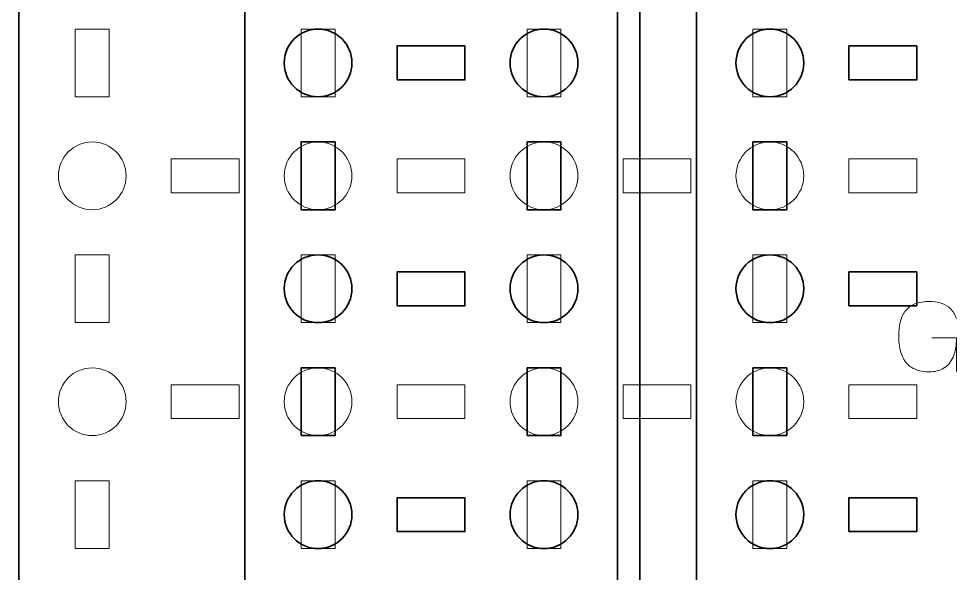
# Model space of a CAD drawing. Header units: centimetres. Extents: x -40 to 171, y -20 to 141.
# Drawn here: x -1.15 to 7.18, y 63.63 to 68.54 of the extents above; entities that cross this region are included whole.
import ezdxf

# ---------------------------------------------------------------- set-up
doc = ezdxf.new("R2010")
doc.units = ezdxf.units.CM
doc.header["$MEASUREMENT"] = 0
doc.layers.add('Layer 1', color=7, linetype='Continuous')

msp = doc.modelspace()

# ---------------------------------------------------------------- linework, layer by layer
at = {"layer": 'Layer 1', "color": 250, "lineweight": 35}
for points, knots in [([(17.65, 54.5), (17.65, 54.5), (-0.65, 54.5), (-0.65, 54.5), (-0.65, 54.5), (-0.92609, 54.5), (-1.15, 54.72391), (-1.15, 55), (-1.15, 55), (-1.15, 55), (-1.15, 81.3), (-1.15, 81.3), (-1.15, 81.3), (-1.15, 81.57609), (-0.92609, 81.8), (-0.65, 81.8), (-0.65, 81.8), (-0.65, 81.8), (17.65, 81.8), (17.65, 81.8), (17.65, 81.8), (17.92609, 81.8), (18.15, 81.57609), (18.15, 81.3), (18.15, 81.3), (18.15, 81.3), (18.15, 55), (18.15, 55), (18.15, 55), (18.15, 54.72391), (17.92609, 54.5), (17.65, 54.5)], [0, 0, 0, 0, 0.125, 0.125, 0.125, 0.125, 0.25, 0.25, 0.25, 0.25, 0.375, 0.375, 0.375, 0.375, 0.5, 0.5, 0.5, 0.5, 0.625, 0.625, 0.625, 0.625, 0.75, 0.75, 0.75, 0.75, 0.875, 0.875, 0.875, 0.875, 1, 1, 1, 1]), ([(3.65, 57.5), (3.65, 57.5), (1.35, 57.5), (1.35, 57.5), (1.35, 57.5), (1.07391, 57.5), (0.85, 57.72391), (0.85, 58), (0.85, 58), (0.85, 58), (0.85, 72.3), (0.85, 72.3), (0.85, 72.3), (0.85, 72.57609), (1.07391, 72.8), (1.35, 72.8), (1.35, 72.8), (1.35, 72.8), (3.65, 72.8), (3.65, 72.8), (3.65, 72.8), (3.92609, 72.8), (4.15, 72.57609), (4.15, 72.3), (4.15, 72.3), (4.15, 72.3), (4.15, 58), (4.15, 58), (4.15, 58), (4.15, 57.72391), (3.92609, 57.5), (3.65, 57.5)], [0, 0, 0, 0, 0.125, 0.125, 0.125, 0.125, 0.25, 0.25, 0.25, 0.25, 0.375, 0.375, 0.375, 0.375, 0.5, 0.5, 0.5, 0.5, 0.625, 0.625, 0.625, 0.625, 0.75, 0.75, 0.75, 0.75, 0.875, 0.875, 0.875, 0.875, 1, 1, 1, 1]), ([(11.65, 57.5), (11.65, 57.5), (5.35, 57.5), (5.35, 57.5), (5.35, 57.5), (5.07391, 57.5), (4.85, 57.72391), (4.85, 58), (4.85, 58), (4.85, 58), (4.85, 72.3), (4.85, 72.3), (4.85, 72.3), (4.85, 72.57609), (5.07391, 72.8), (5.35, 72.8), (5.35, 72.8), (5.35, 72.8), (11.65, 72.8), (11.65, 72.8), (11.65, 72.8), (11.92609, 72.8), (12.15, 72.57609), (12.15, 72.3), (12.15, 72.3), (12.15, 72.3), (12.15, 58), (12.15, 58), (12.15, 58), (12.15, 57.72391), (11.92609, 57.5), (11.65, 57.5)], [0, 0, 0, 0, 0.125, 0.125, 0.125, 0.125, 0.25, 0.25, 0.25, 0.25, 0.375, 0.375, 0.375, 0.375, 0.5, 0.5, 0.5, 0.5, 0.625, 0.625, 0.625, 0.625, 0.75, 0.75, 0.75, 0.75, 0.875, 0.875, 0.875, 0.875, 1, 1, 1, 1]), ([(1.2, 68.15), (1.2, 68.31566), (1.33434, 68.45), (1.5, 68.45), (1.5, 68.45), (1.66566, 68.45), (1.8, 68.31566), (1.8, 68.15), (1.8, 68.15), (1.8, 67.98434), (1.66566, 67.85), (1.5, 67.85), (1.5, 67.85), (1.33434, 67.85), (1.2, 67.98434), (1.2, 68.15)], [0, 0, 0, 0, 0.25, 0.25, 0.25, 0.25, 0.5, 0.5, 0.5, 0.5, 0.75, 0.75, 0.75, 0.75, 1, 1, 1, 1]), ([(3.2, 68.15), (3.2, 68.31566), (3.33434, 68.45), (3.5, 68.45), (3.5, 68.45), (3.66566, 68.45), (3.8, 68.31566), (3.8, 68.15), (3.8, 68.15), (3.8, 67.98434), (3.66566, 67.85), (3.5, 67.85), (3.5, 67.85), (3.33434, 67.85), (3.2, 67.98434), (3.2, 68.15)], [0, 0, 0, 0, 0.25, 0.25, 0.25, 0.25, 0.5, 0.5, 0.5, 0.5, 0.75, 0.75, 0.75, 0.75, 1, 1, 1, 1]), ([(5.2, 68.15), (5.2, 68.31566), (5.33434, 68.45), (5.5, 68.45), (5.5, 68.45), (5.66566, 68.45), (5.8, 68.31566), (5.8, 68.15), (5.8, 68.15), (5.8, 67.98434), (5.66566, 67.85), (5.5, 67.85), (5.5, 67.85), (5.33434, 67.85), (5.2, 67.98434), (5.2, 68.15)], [0, 0, 0, 0, 0.25, 0.25, 0.25, 0.25, 0.5, 0.5, 0.5, 0.5, 0.75, 0.75, 0.75, 0.75, 1, 1, 1, 1]), ([(2.2, 68), (2.2, 68), (2.2, 68.3), (2.2, 68.3), (2.2, 68.3), (2.2, 68.3), (2.8, 68.3), (2.8, 68.3), (2.8, 68.3), (2.8, 68.3), (2.8, 68), (2.8, 68), (2.8, 68), (2.8, 68), (2.2, 68), (2.2, 68)], [0, 0, 0, 0, 0.25, 0.25, 0.25, 0.25, 0.5, 0.5, 0.5, 0.5, 0.75, 0.75, 0.75, 0.75, 1, 1, 1, 1]), ([(6.2, 68), (6.2, 68), (6.2, 68.3), (6.2, 68.3), (6.2, 68.3), (6.2, 68.3), (6.8, 68.3), (6.8, 68.3), (6.8, 68.3), (6.8, 68.3), (6.8, 68), (6.8, 68), (6.8, 68), (6.8, 68), (6.2, 68), (6.2, 68)], [0, 0, 0, 0, 0.25, 0.25, 0.25, 0.25, 0.5, 0.5, 0.5, 0.5, 0.75, 0.75, 0.75, 0.75, 1, 1, 1, 1]), ([(1.35, 66.85), (1.35, 66.85), (1.35, 67.45), (1.35, 67.45), (1.35, 67.45), (1.35, 67.45), (1.65, 67.45), (1.65, 67.45), (1.65, 67.45), (1.65, 67.45), (1.65, 66.85), (1.65, 66.85), (1.65, 66.85), (1.65, 66.85), (1.35, 66.85), (1.35, 66.85)], [0, 0, 0, 0, 0.25, 0.25, 0.25, 0.25, 0.5, 0.5, 0.5, 0.5, 0.75, 0.75, 0.75, 0.75, 1, 1, 1, 1]), ([(3.35, 66.85), (3.35, 66.85), (3.35, 67.45), (3.35, 67.45), (3.35, 67.45), (3.35, 67.45), (3.65, 67.45), (3.65, 67.45), (3.65, 67.45), (3.65, 67.45), (3.65, 66.85), (3.65, 66.85), (3.65, 66.85), (3.65, 66.85), (3.35, 66.85), (3.35, 66.85)], [0, 0, 0, 0, 0.25, 0.25, 0.25, 0.25, 0.5, 0.5, 0.5, 0.5, 0.75, 0.75, 0.75, 0.75, 1, 1, 1, 1]), ([(5.35, 66.85), (5.35, 66.85), (5.35, 67.45), (5.35, 67.45), (5.35, 67.45), (5.35, 67.45), (5.65, 67.45), (5.65, 67.45), (5.65, 67.45), (5.65, 67.45), (5.65, 66.85), (5.65, 66.85), (5.65, 66.85), (5.65, 66.85), (5.35, 66.85), (5.35, 66.85)], [0, 0, 0, 0, 0.25, 0.25, 0.25, 0.25, 0.5, 0.5, 0.5, 0.5, 0.75, 0.75, 0.75, 0.75, 1, 1, 1, 1]), ([(1.2, 66.15), (1.2, 66.31566), (1.33434, 66.45), (1.5, 66.45), (1.5, 66.45), (1.66566, 66.45), (1.8, 66.31566), (1.8, 66.15), (1.8, 66.15), (1.8, 65.98434), (1.66566, 65.85), (1.5, 65.85), (1.5, 65.85), (1.33434, 65.85), (1.2, 65.98434), (1.2, 66.15)], [0, 0, 0, 0, 0.25, 0.25, 0.25, 0.25, 0.5, 0.5, 0.5, 0.5, 0.75, 0.75, 0.75, 0.75, 1, 1, 1, 1]), ([(3.2, 66.15), (3.2, 66.31566), (3.33434, 66.45), (3.5, 66.45), (3.5, 66.45), (3.66566, 66.45), (3.8, 66.31566), (3.8, 66.15), (3.8, 66.15), (3.8, 65.98434), (3.66566, 65.85), (3.5, 65.85), (3.5, 65.85), (3.33434, 65.85), (3.2, 65.98434), (3.2, 66.15)], [0, 0, 0, 0, 0.25, 0.25, 0.25, 0.25, 0.5, 0.5, 0.5, 0.5, 0.75, 0.75, 0.75, 0.75, 1, 1, 1, 1]), ([(5.2, 66.15), (5.2, 66.31566), (5.33434, 66.45), (5.5, 66.45), (5.5, 66.45), (5.66566, 66.45), (5.8, 66.31566), (5.8, 66.15), (5.8, 66.15), (5.8, 65.98434), (5.66566, 65.85), (5.5, 65.85), (5.5, 65.85), (5.33434, 65.85), (5.2, 65.98434), (5.2, 66.15)], [0, 0, 0, 0, 0.25, 0.25, 0.25, 0.25, 0.5, 0.5, 0.5, 0.5, 0.75, 0.75, 0.75, 0.75, 1, 1, 1, 1]), ([(2.2, 66), (2.2, 66), (2.2, 66.3), (2.2, 66.3), (2.2, 66.3), (2.2, 66.3), (2.8, 66.3), (2.8, 66.3), (2.8, 66.3), (2.8, 66.3), (2.8, 66), (2.8, 66), (2.8, 66), (2.8, 66), (2.2, 66), (2.2, 66)], [0, 0, 0, 0, 0.25, 0.25, 0.25, 0.25, 0.5, 0.5, 0.5, 0.5, 0.75, 0.75, 0.75, 0.75, 1, 1, 1, 1]), ([(6.2, 66), (6.2, 66), (6.2, 66.3), (6.2, 66.3), (6.2, 66.3), (6.2, 66.3), (6.8, 66.3), (6.8, 66.3), (6.8, 66.3), (6.8, 66.3), (6.8, 66), (6.8, 66), (6.8, 66), (6.8, 66), (6.2, 66), (6.2, 66)], [0, 0, 0, 0, 0.25, 0.25, 0.25, 0.25, 0.5, 0.5, 0.5, 0.5, 0.75, 0.75, 0.75, 0.75, 1, 1, 1, 1]), ([(1.35, 64.85), (1.35, 64.85), (1.35, 65.45), (1.35, 65.45), (1.35, 65.45), (1.35, 65.45), (1.65, 65.45), (1.65, 65.45), (1.65, 65.45), (1.65, 65.45), (1.65, 64.85), (1.65, 64.85), (1.65, 64.85), (1.65, 64.85), (1.35, 64.85), (1.35, 64.85)], [0, 0, 0, 0, 0.25, 0.25, 0.25, 0.25, 0.5, 0.5, 0.5, 0.5, 0.75, 0.75, 0.75, 0.75, 1, 1, 1, 1]), ([(3.35, 64.85), (3.35, 64.85), (3.35, 65.45), (3.35, 65.45), (3.35, 65.45), (3.35, 65.45), (3.65, 65.45), (3.65, 65.45), (3.65, 65.45), (3.65, 65.45), (3.65, 64.85), (3.65, 64.85), (3.65, 64.85), (3.65, 64.85), (3.35, 64.85), (3.35, 64.85)], [0, 0, 0, 0, 0.25, 0.25, 0.25, 0.25, 0.5, 0.5, 0.5, 0.5, 0.75, 0.75, 0.75, 0.75, 1, 1, 1, 1]), ([(5.35, 64.85), (5.35, 64.85), (5.35, 65.45), (5.35, 65.45), (5.35, 65.45), (5.35, 65.45), (5.65, 65.45), (5.65, 65.45), (5.65, 65.45), (5.65, 65.45), (5.65, 64.85), (5.65, 64.85), (5.65, 64.85), (5.65, 64.85), (5.35, 64.85), (5.35, 64.85)], [0, 0, 0, 0, 0.25, 0.25, 0.25, 0.25, 0.5, 0.5, 0.5, 0.5, 0.75, 0.75, 0.75, 0.75, 1, 1, 1, 1]), ([(1.2, 64.15), (1.2, 64.31566), (1.33434, 64.45), (1.5, 64.45), (1.5, 64.45), (1.66566, 64.45), (1.8, 64.31566), (1.8, 64.15), (1.8, 64.15), (1.8, 63.98434), (1.66566, 63.85), (1.5, 63.85), (1.5, 63.85), (1.33434, 63.85), (1.2, 63.98434), (1.2, 64.15)], [0, 0, 0, 0, 0.25, 0.25, 0.25, 0.25, 0.5, 0.5, 0.5, 0.5, 0.75, 0.75, 0.75, 0.75, 1, 1, 1, 1]), ([(3.2, 64.15), (3.2, 64.31566), (3.33434, 64.45), (3.5, 64.45), (3.5, 64.45), (3.66566, 64.45), (3.8, 64.31566), (3.8, 64.15), (3.8, 64.15), (3.8, 63.98434), (3.66566, 63.85), (3.5, 63.85), (3.5, 63.85), (3.33434, 63.85), (3.2, 63.98434), (3.2, 64.15)], [0, 0, 0, 0, 0.25, 0.25, 0.25, 0.25, 0.5, 0.5, 0.5, 0.5, 0.75, 0.75, 0.75, 0.75, 1, 1, 1, 1]), ([(5.2, 64.15), (5.2, 64.31566), (5.33434, 64.45), (5.5, 64.45), (5.5, 64.45), (5.66566, 64.45), (5.8, 64.31566), (5.8, 64.15), (5.8, 64.15), (5.8, 63.98434), (5.66566, 63.85), (5.5, 63.85), (5.5, 63.85), (5.33434, 63.85), (5.2, 63.98434), (5.2, 64.15)], [0, 0, 0, 0, 0.25, 0.25, 0.25, 0.25, 0.5, 0.5, 0.5, 0.5, 0.75, 0.75, 0.75, 0.75, 1, 1, 1, 1]), ([(2.2, 64), (2.2, 64), (2.2, 64.3), (2.2, 64.3), (2.2, 64.3), (2.2, 64.3), (2.8, 64.3), (2.8, 64.3), (2.8, 64.3), (2.8, 64.3), (2.8, 64), (2.8, 64), (2.8, 64), (2.8, 64), (2.2, 64), (2.2, 64)], [0, 0, 0, 0, 0.25, 0.25, 0.25, 0.25, 0.5, 0.5, 0.5, 0.5, 0.75, 0.75, 0.75, 0.75, 1, 1, 1, 1]), ([(6.2, 64), (6.2, 64), (6.2, 64.3), (6.2, 64.3), (6.2, 64.3), (6.2, 64.3), (6.8, 64.3), (6.8, 64.3), (6.8, 64.3), (6.8, 64.3), (6.8, 64), (6.8, 64), (6.8, 64), (6.8, 64), (6.2, 64), (6.2, 64)], [0, 0, 0, 0, 0.25, 0.25, 0.25, 0.25, 0.5, 0.5, 0.5, 0.5, 0.75, 0.75, 0.75, 0.75, 1, 1, 1, 1])]:
    msp.add_open_spline(points, degree=3, knots=knots, dxfattribs=at)
at = {"layer": 'Layer 1', "color": 142, "lineweight": 35}
msp.add_open_spline([(4.35, 57.65), (4.35, 57.65), (4.35, 72.65), (4.35, 72.65), (4.35, 72.65), (4.35, 72.65), (12.65, 72.65), (12.65, 72.65), (12.65, 72.65), (12.65, 72.65), (12.65, 57.65), (12.65, 57.65), (12.65, 57.65), (12.65, 57.65), (4.35, 57.65), (4.35, 57.65)], degree=3, knots=[0, 0, 0, 0, 0.25, 0.25, 0.25, 0.25, 0.5, 0.5, 0.5, 0.5, 0.75, 0.75, 0.75, 0.75, 1, 1, 1, 1], dxfattribs=at)
at = {"layer": 'Layer 1', "color": 250, "lineweight": 20}
for points in [[(-0.65, 67.85), (-0.65, 67.85), (-0.65, 68.45), (-0.65, 68.45), (-0.65, 68.45), (-0.65, 68.45), (-0.35, 68.45), (-0.35, 68.45), (-0.35, 68.45), (-0.35, 68.45), (-0.35, 67.85), (-0.35, 67.85), (-0.35, 67.85), (-0.35, 67.85), (-0.65, 67.85), (-0.65, 67.85)], [(1.35, 67.85), (1.35, 67.85), (1.35, 68.45), (1.35, 68.45), (1.35, 68.45), (1.35, 68.45), (1.65, 68.45), (1.65, 68.45), (1.65, 68.45), (1.65, 68.45), (1.65, 67.85), (1.65, 67.85), (1.65, 67.85), (1.65, 67.85), (1.35, 67.85), (1.35, 67.85)], [(3.35, 67.85), (3.35, 67.85), (3.35, 68.45), (3.35, 68.45), (3.35, 68.45), (3.35, 68.45), (3.65, 68.45), (3.65, 68.45), (3.65, 68.45), (3.65, 68.45), (3.65, 67.85), (3.65, 67.85), (3.65, 67.85), (3.65, 67.85), (3.35, 67.85), (3.35, 67.85)], [(5.35, 67.85), (5.35, 67.85), (5.35, 68.45), (5.35, 68.45), (5.35, 68.45), (5.35, 68.45), (5.65, 68.45), (5.65, 68.45), (5.65, 68.45), (5.65, 68.45), (5.65, 67.85), (5.65, 67.85), (5.65, 67.85), (5.65, 67.85), (5.35, 67.85), (5.35, 67.85)], [(-0.8, 67.15), (-0.8, 67.31566), (-0.66566, 67.45), (-0.5, 67.45), (-0.5, 67.45), (-0.33434, 67.45), (-0.2, 67.31566), (-0.2, 67.15), (-0.2, 67.15), (-0.2, 66.98434), (-0.33434, 66.85), (-0.5, 66.85), (-0.5, 66.85), (-0.66566, 66.85), (-0.8, 66.98434), (-0.8, 67.15)], [(1.2, 67.15), (1.2, 67.31566), (1.33434, 67.45), (1.5, 67.45), (1.5, 67.45), (1.66566, 67.45), (1.8, 67.31566), (1.8, 67.15), (1.8, 67.15), (1.8, 66.98434), (1.66566, 66.85), (1.5, 66.85), (1.5, 66.85), (1.33434, 66.85), (1.2, 66.98434), (1.2, 67.15)], [(3.2, 67.15), (3.2, 67.31566), (3.33434, 67.45), (3.5, 67.45), (3.5, 67.45), (3.66566, 67.45), (3.8, 67.31566), (3.8, 67.15), (3.8, 67.15), (3.8, 66.98434), (3.66566, 66.85), (3.5, 66.85), (3.5, 66.85), (3.33434, 66.85), (3.2, 66.98434), (3.2, 67.15)], [(5.2, 67.15), (5.2, 67.31566), (5.33434, 67.45), (5.5, 67.45), (5.5, 67.45), (5.66566, 67.45), (5.8, 67.31566), (5.8, 67.15), (5.8, 67.15), (5.8, 66.98434), (5.66566, 66.85), (5.5, 66.85), (5.5, 66.85), (5.33434, 66.85), (5.2, 66.98434), (5.2, 67.15)], [(0.2, 67), (0.2, 67), (0.2, 67.3), (0.2, 67.3), (0.2, 67.3), (0.2, 67.3), (0.8, 67.3), (0.8, 67.3), (0.8, 67.3), (0.8, 67.3), (0.8, 67), (0.8, 67), (0.8, 67), (0.8, 67), (0.2, 67), (0.2, 67)], [(2.2, 67), (2.2, 67), (2.2, 67.3), (2.2, 67.3), (2.2, 67.3), (2.2, 67.3), (2.8, 67.3), (2.8, 67.3), (2.8, 67.3), (2.8, 67.3), (2.8, 67), (2.8, 67), (2.8, 67), (2.8, 67), (2.2, 67), (2.2, 67)], [(4.2, 67), (4.2, 67), (4.2, 67.3), (4.2, 67.3), (4.2, 67.3), (4.2, 67.3), (4.8, 67.3), (4.8, 67.3), (4.8, 67.3), (4.8, 67.3), (4.8, 67), (4.8, 67), (4.8, 67), (4.8, 67), (4.2, 67), (4.2, 67)], [(6.2, 67), (6.2, 67), (6.2, 67.3), (6.2, 67.3), (6.2, 67.3), (6.2, 67.3), (6.8, 67.3), (6.8, 67.3), (6.8, 67.3), (6.8, 67.3), (6.8, 67), (6.8, 67), (6.8, 67), (6.8, 67), (6.2, 67), (6.2, 67)], [(-0.65, 65.85), (-0.65, 65.85), (-0.65, 66.45), (-0.65, 66.45), (-0.65, 66.45), (-0.65, 66.45), (-0.35, 66.45), (-0.35, 66.45), (-0.35, 66.45), (-0.35, 66.45), (-0.35, 65.85), (-0.35, 65.85), (-0.35, 65.85), (-0.35, 65.85), (-0.65, 65.85), (-0.65, 65.85)], [(1.35, 65.85), (1.35, 65.85), (1.35, 66.45), (1.35, 66.45), (1.35, 66.45), (1.35, 66.45), (1.65, 66.45), (1.65, 66.45), (1.65, 66.45), (1.65, 66.45), (1.65, 65.85), (1.65, 65.85), (1.65, 65.85), (1.65, 65.85), (1.35, 65.85), (1.35, 65.85)], [(3.35, 65.85), (3.35, 65.85), (3.35, 66.45), (3.35, 66.45), (3.35, 66.45), (3.35, 66.45), (3.65, 66.45), (3.65, 66.45), (3.65, 66.45), (3.65, 66.45), (3.65, 65.85), (3.65, 65.85), (3.65, 65.85), (3.65, 65.85), (3.35, 65.85), (3.35, 65.85)], [(5.35, 65.85), (5.35, 65.85), (5.35, 66.45), (5.35, 66.45), (5.35, 66.45), (5.35, 66.45), (5.65, 66.45), (5.65, 66.45), (5.65, 66.45), (5.65, 66.45), (5.65, 65.85), (5.65, 65.85), (5.65, 65.85), (5.65, 65.85), (5.35, 65.85), (5.35, 65.85)], [(-0.8, 65.15), (-0.8, 65.31566), (-0.66566, 65.45), (-0.5, 65.45), (-0.5, 65.45), (-0.33434, 65.45), (-0.2, 65.31566), (-0.2, 65.15), (-0.2, 65.15), (-0.2, 64.98434), (-0.33434, 64.85), (-0.5, 64.85), (-0.5, 64.85), (-0.66566, 64.85), (-0.8, 64.98434), (-0.8, 65.15)], [(1.2, 65.15), (1.2, 65.31566), (1.33434, 65.45), (1.5, 65.45), (1.5, 65.45), (1.66566, 65.45), (1.8, 65.31566), (1.8, 65.15), (1.8, 65.15), (1.8, 64.98434), (1.66566, 64.85), (1.5, 64.85), (1.5, 64.85), (1.33434, 64.85), (1.2, 64.98434), (1.2, 65.15)], [(3.2, 65.15), (3.2, 65.31566), (3.33434, 65.45), (3.5, 65.45), (3.5, 65.45), (3.66566, 65.45), (3.8, 65.31566), (3.8, 65.15), (3.8, 65.15), (3.8, 64.98434), (3.66566, 64.85), (3.5, 64.85), (3.5, 64.85), (3.33434, 64.85), (3.2, 64.98434), (3.2, 65.15)], [(5.2, 65.15), (5.2, 65.31566), (5.33434, 65.45), (5.5, 65.45), (5.5, 65.45), (5.66566, 65.45), (5.8, 65.31566), (5.8, 65.15), (5.8, 65.15), (5.8, 64.98434), (5.66566, 64.85), (5.5, 64.85), (5.5, 64.85), (5.33434, 64.85), (5.2, 64.98434), (5.2, 65.15)], [(0.2, 65), (0.2, 65), (0.2, 65.3), (0.2, 65.3), (0.2, 65.3), (0.2, 65.3), (0.8, 65.3), (0.8, 65.3), (0.8, 65.3), (0.8, 65.3), (0.8, 65), (0.8, 65), (0.8, 65), (0.8, 65), (0.2, 65), (0.2, 65)], [(2.2, 65), (2.2, 65), (2.2, 65.3), (2.2, 65.3), (2.2, 65.3), (2.2, 65.3), (2.8, 65.3), (2.8, 65.3), (2.8, 65.3), (2.8, 65.3), (2.8, 65), (2.8, 65), (2.8, 65), (2.8, 65), (2.2, 65), (2.2, 65)], [(4.2, 65), (4.2, 65), (4.2, 65.3), (4.2, 65.3), (4.2, 65.3), (4.2, 65.3), (4.8, 65.3), (4.8, 65.3), (4.8, 65.3), (4.8, 65.3), (4.8, 65), (4.8, 65), (4.8, 65), (4.8, 65), (4.2, 65), (4.2, 65)], [(6.2, 65), (6.2, 65), (6.2, 65.3), (6.2, 65.3), (6.2, 65.3), (6.2, 65.3), (6.8, 65.3), (6.8, 65.3), (6.8, 65.3), (6.8, 65.3), (6.8, 65), (6.8, 65), (6.8, 65), (6.8, 65), (6.2, 65), (6.2, 65)], [(-0.65, 63.85), (-0.65, 63.85), (-0.65, 64.45), (-0.65, 64.45), (-0.65, 64.45), (-0.65, 64.45), (-0.35, 64.45), (-0.35, 64.45), (-0.35, 64.45), (-0.35, 64.45), (-0.35, 63.85), (-0.35, 63.85), (-0.35, 63.85), (-0.35, 63.85), (-0.65, 63.85), (-0.65, 63.85)], [(1.35, 63.85), (1.35, 63.85), (1.35, 64.45), (1.35, 64.45), (1.35, 64.45), (1.35, 64.45), (1.65, 64.45), (1.65, 64.45), (1.65, 64.45), (1.65, 64.45), (1.65, 63.85), (1.65, 63.85), (1.65, 63.85), (1.65, 63.85), (1.35, 63.85), (1.35, 63.85)], [(3.35, 63.85), (3.35, 63.85), (3.35, 64.45), (3.35, 64.45), (3.35, 64.45), (3.35, 64.45), (3.65, 64.45), (3.65, 64.45), (3.65, 64.45), (3.65, 64.45), (3.65, 63.85), (3.65, 63.85), (3.65, 63.85), (3.65, 63.85), (3.35, 63.85), (3.35, 63.85)], [(5.35, 63.85), (5.35, 63.85), (5.35, 64.45), (5.35, 64.45), (5.35, 64.45), (5.35, 64.45), (5.65, 64.45), (5.65, 64.45), (5.65, 64.45), (5.65, 64.45), (5.65, 63.85), (5.65, 63.85), (5.65, 63.85), (5.65, 63.85), (5.35, 63.85), (5.35, 63.85)]]:
    msp.add_open_spline(points, degree=3, knots=[0, 0, 0, 0, 0.25, 0.25, 0.25, 0.25, 0.5, 0.5, 0.5, 0.5, 0.75, 0.75, 0.75, 0.75, 1, 1, 1, 1], dxfattribs=at)
at = {"layer": 'Layer 1', "color": 30, "lineweight": 9}
for points, knots in [([(6.93492, 65.71515), (6.93492, 65.71515), (7.15252, 65.71515), (7.15252, 65.71515), (7.15252, 65.71515), (7.15224, 65.64587), (7.14236, 65.589), (7.1226, 65.54469), (7.1226, 65.54469), (7.10285, 65.50024), (7.07491, 65.4675), (7.0385, 65.4462), (7.0385, 65.4462), (7.00209, 65.42503), (6.95891, 65.41445), (6.90868, 65.41459), (6.90868, 65.41459), (6.871, 65.41445), (6.83601, 65.41967), (6.80369, 65.43053), (6.80369, 65.43053), (6.77138, 65.44126), (6.74301, 65.45875), (6.71874, 65.48288), (6.71874, 65.48288), (6.69447, 65.50701), (6.67542, 65.53891), (6.66187, 65.57856), (6.66187, 65.57856), (6.64833, 65.61821), (6.64141, 65.66689), (6.64113, 65.72447), (6.64113, 65.72447), (6.64127, 65.78232), (6.64734, 65.83115), (6.65933, 65.87122), (6.65933, 65.87122), (6.67147, 65.91116), (6.68897, 65.94333), (6.71211, 65.96774), (6.71211, 65.96774), (6.73511, 65.99202), (6.76319, 66.00965), (6.79621, 66.02066), (6.79621, 66.02066), (6.82923, 66.03167), (6.86663, 66.03703), (6.90868, 66.03689), (6.90868, 66.03689), (6.94861, 66.03703), (6.98446, 66.03209), (7.01635, 66.02207), (7.01635, 66.02207), (7.04824, 66.01205), (7.07561, 65.99597), (7.09847, 65.97381), (7.09847, 65.97381), (7.12147, 65.95166), (7.1394, 65.92245), (7.15252, 65.88618), (7.15252, 65.88618), (7.1394, 65.92245), (7.12147, 65.95166), (7.09847, 65.97381), (7.09847, 65.97381), (7.07561, 65.99597), (7.04824, 66.01205), (7.01635, 66.02207), (7.01635, 66.02207), (6.98446, 66.03209), (6.94861, 66.03703), (6.90868, 66.03689), (6.90868, 66.03689), (6.86663, 66.03703), (6.82923, 66.03167), (6.79621, 66.02066), (6.79621, 66.02066), (6.76319, 66.00965), (6.73511, 65.99202), (6.71211, 65.96774), (6.71211, 65.96774), (6.68897, 65.94333), (6.67147, 65.91116), (6.65933, 65.87122), (6.65933, 65.87122), (6.64734, 65.83115), (6.64127, 65.78232), (6.64113, 65.72447), (6.64113, 65.72447), (6.64141, 65.66689), (6.64833, 65.61821), (6.66187, 65.57856), (6.66187, 65.57856), (6.67542, 65.53891), (6.69447, 65.50701), (6.71874, 65.48288), (6.71874, 65.48288), (6.74301, 65.45875), (6.77138, 65.44126), (6.80369, 65.43053), (6.80369, 65.43053), (6.83601, 65.41967), (6.871, 65.41445), (6.90868, 65.41459), (6.90868, 65.41459), (6.95891, 65.41445), (7.00209, 65.42503), (7.0385, 65.4462), (7.0385, 65.4462), (7.07491, 65.4675), (7.10285, 65.50024), (7.1226, 65.54469), (7.1226, 65.54469), (7.14236, 65.589), (7.15224, 65.64587), (7.15252, 65.71515), (7.15252, 65.71515), (7.15252, 65.71515), (6.93492, 65.71515), (6.93492, 65.71515)], [0, 0, 0, 0, 0.0333333, 0.0333333, 0.0333333, 0.0333333, 0.0666667, 0.0666667, 0.0666667, 0.0666667, 0.1, 0.1, 0.1, 0.1, 0.1333333, 0.1333333, 0.1333333, 0.1333333, 0.1666667, 0.1666667, 0.1666667, 0.1666667, 0.2, 0.2, 0.2, 0.2, 0.2333333, 0.2333333, 0.2333333, 0.2333333, 0.2666667, 0.2666667, 0.2666667, 0.2666667, 0.3, 0.3, 0.3, 0.3, 0.3333333, 0.3333333, 0.3333333, 0.3333333, 0.3666667, 0.3666667, 0.3666667, 0.3666667, 0.4, 0.4, 0.4, 0.4, 0.4333333, 0.4333333, 0.4333333, 0.4333333, 0.4666667, 0.4666667, 0.4666667, 0.4666667, 0.5, 0.5, 0.5, 0.5, 0.5333333, 0.5333333, 0.5333333, 0.5333333, 0.5666667, 0.5666667, 0.5666667, 0.5666667, 0.6, 0.6, 0.6, 0.6, 0.6333333, 0.6333333, 0.6333333, 0.6333333, 0.6666667, 0.6666667, 0.6666667, 0.6666667, 0.7, 0.7, 0.7, 0.7, 0.7333333, 0.7333333, 0.7333333, 0.7333333, 0.7666667, 0.7666667, 0.7666667, 0.7666667, 0.8, 0.8, 0.8, 0.8, 0.8333333, 0.8333333, 0.8333333, 0.8333333, 0.8666667, 0.8666667, 0.8666667, 0.8666667, 0.9, 0.9, 0.9, 0.9, 0.9333333, 0.9333333, 0.9333333, 0.9333333, 0.9666667, 0.9666667, 0.9666667, 0.9666667, 1, 1, 1, 1]), ([(7.15252, 65.41882), (7.15252, 65.41882), (7.15252, 65.71515), (7.15252, 65.71515), (7.15252, 65.71515), (7.15252, 65.71515), (7.15252, 65.41882), (7.15252, 65.41882)], [0, 0, 0, 0, 0.5, 0.5, 0.5, 0.5, 1, 1, 1, 1])]:
    msp.add_open_spline(points, degree=3, knots=knots, dxfattribs=at)

doc.saveas('drawing.dxf')
